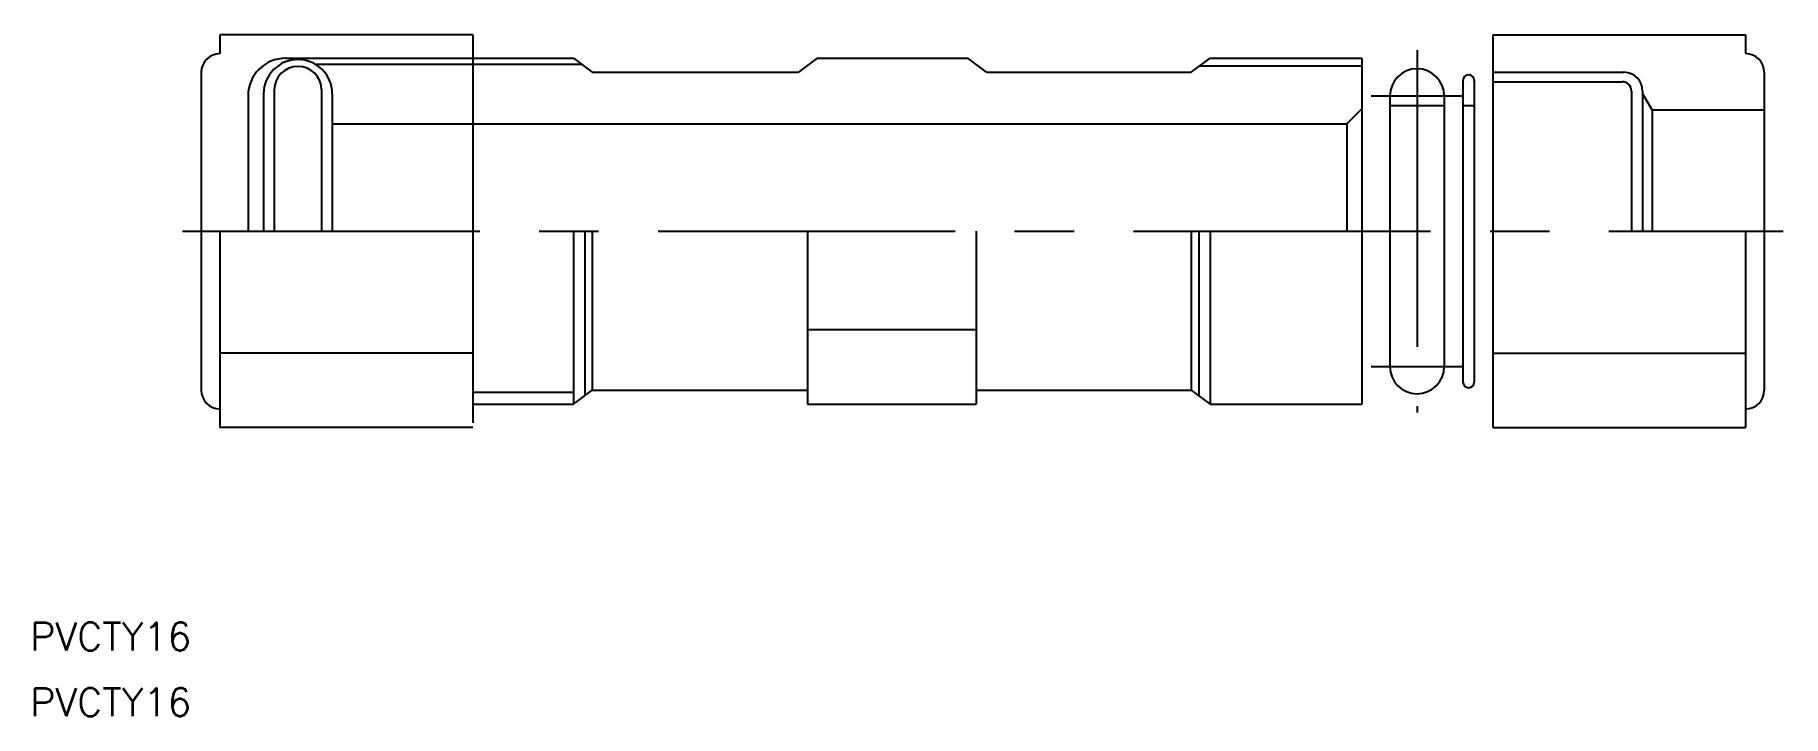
# Model space of a CAD drawing. Extents: x -18 to 169, y -52 to 21.
import ezdxf

# ---------------------------------------------------------------- set-up
doc = ezdxf.new("R2010")
doc.units = 0
doc.linetypes.add('CENTER', pattern=[50.8, 31.75, -6.35, 6.35, -6.35])
doc.layers.get('0').update_dxf_attribs({"linetype": 'CONTINUOUS'})
doc.layers.add('CENTER', color=1, linetype='CENTER')
doc.styles.get("Standard").update_dxf_attribs({"font": 'txt.shx', "height": 3, "bigfont": 'bigfont.shx'})

msp = doc.modelspace()

# ---------------------------------------------------------------- linework, layer by layer
at = {"color": 7, "linetype": 'CONTINUOUS'}
for p, q in [((29, 21), (2, 21)), ((2, 21), (2, 19)), ((29, 21), (29, -20.5)), ((138, 21), (138, -21)), ((138, 21), (165, 21)), ((165, 21), (165, 19)), ((0, 17), (0, -17)), ((9, 18.5), (39.78, 18.5)), ((40.68, 17.82), (12.26, 17.82)), ((39.78, 18.5), (41.78, 17)), ((41.78, 17), (63.81, 17)), ((65.81, 18.5), (63.81, 17)), ((65.81, 18.5), (81.91, 18.5)), ((83.91, 17), (81.91, 18.5)), ((83.91, 17), (105.78, 17)), ((105.78, 17), (107.78, 18.5)), ((106.74, 17.7), (124, 17.7)), ((107.78, 18.5), (124, 18.5)), ((124, 18.5), (124, -18.5)), ((138, 17), (152, 17)), ((167, 17), (167, -17)), ((7.79, 15.11), (7.79, 0)), ((12.86, 15.11), (12.86, 0)), ((134.8, 16.17), (134.8, -16.17)), ((136, 16.17), (136, -16.17)), ((138, 16), (151.8, 16)), ((152.8, 15), (152.8, 0)), ((154, 15), (154, 0)), ((5, 14.5), (5, 0)), ((6.65, 14.7), (6.65, 0)), ((14, 14.7), (14, 0)), ((122.39, 11.5), (124, 13.11)), ((127, 14.5), (127, -14.5)), ((127, 13.44), (132.8, 13.44)), ((132.8, 14.5), (132.8, -14.5)), ((134.8, 13.44), (136, 13.44)), ((155, 13), (154, 14.73)), ((14, 11.5), (122.39, 11.5)), ((122.39, 11.5), (122.39, 0)), ((155, 13), (155, 0)), ((155, 13), (167, 13)), ((2, 0), (2, -21)), ((39.78, 0), (39.78, -18.5)), ((40.98, 0), (40.98, -17.6)), ((41.78, 0), (41.78, -17)), ((64.78, 0), (64.78, -18.5)), ((82.78, 0), (82.78, -18.5)), ((105.78, 0), (105.78, -17)), ((106.58, 0), (106.58, -17.6)), ((107.78, 0), (107.78, -18.5)), ((165, 0), (165, -21)), ((64.78, -10.5), (82.78, -10.5)), ((29, -13.02), (2, -13.02)), ((138, -13.02), (165, -13.02)), ((29, -17.22), (39.78, -17.22)), ((29, -18.5), (39.78, -18.5)), ((39.78, -18.5), (41.78, -17)), ((41.78, -17), (64.78, -17)), ((64.78, -18.5), (82.78, -18.5)), ((82.78, -17), (105.78, -17)), ((105.78, -17), (107.78, -18.5)), ((107.78, -18.5), (124, -18.5)), ((29, -21), (2, -21)), ((138, -21), (165, -21))]:
    msp.add_line(p, q, dxfattribs=at)
for centre, radius, start, end in [((2, 17), 2, 90, 180), ((165, 17), 2, 0, 90), ((9, 14.5), 4, 90, 180), ((10.33, 14.7), 3.67, 0, 180), ((10.33, 15.11), 2.53, 0, 180), ((129.9, 14.48), 2.9, 0, 180), ((152, 15), 2, 0, 90), ((135.4, 16.13), 0.6, 0, 180), ((151.8, 15), 1, 0, 90), ((129.9, -14.48), 2.9, 180, 0), ((135.4, -16.13), 0.6, 180, 0), ((2, -17), 2, 180, 270), ((165, -17), 2, 270, 0)]:
    msp.add_arc(centre, radius, start, end, dxfattribs=at)
at = {"layer": 'CENTER', "color": 1, "linetype": 'CENTER'}
for p, q in [((129.9, 19.38), (129.9, -19.38)), ((125, 14.48), (134.8, 14.48)), ((-2, 0), (169, 0)), ((125, -14.48), (134.8, -14.48))]:
    msp.add_line(p, q, dxfattribs=at)

# ---------------------------------------------------------------- texts
at = {"color": 7, "linetype": 'CONTINUOUS'}
for p in [(-18.28, -44.85), (-18.28, -51.85)]:
    msp.add_text('PVCTY16', height=3, dxfattribs=at).set_placement(p)

doc.saveas('drawing.dxf')
